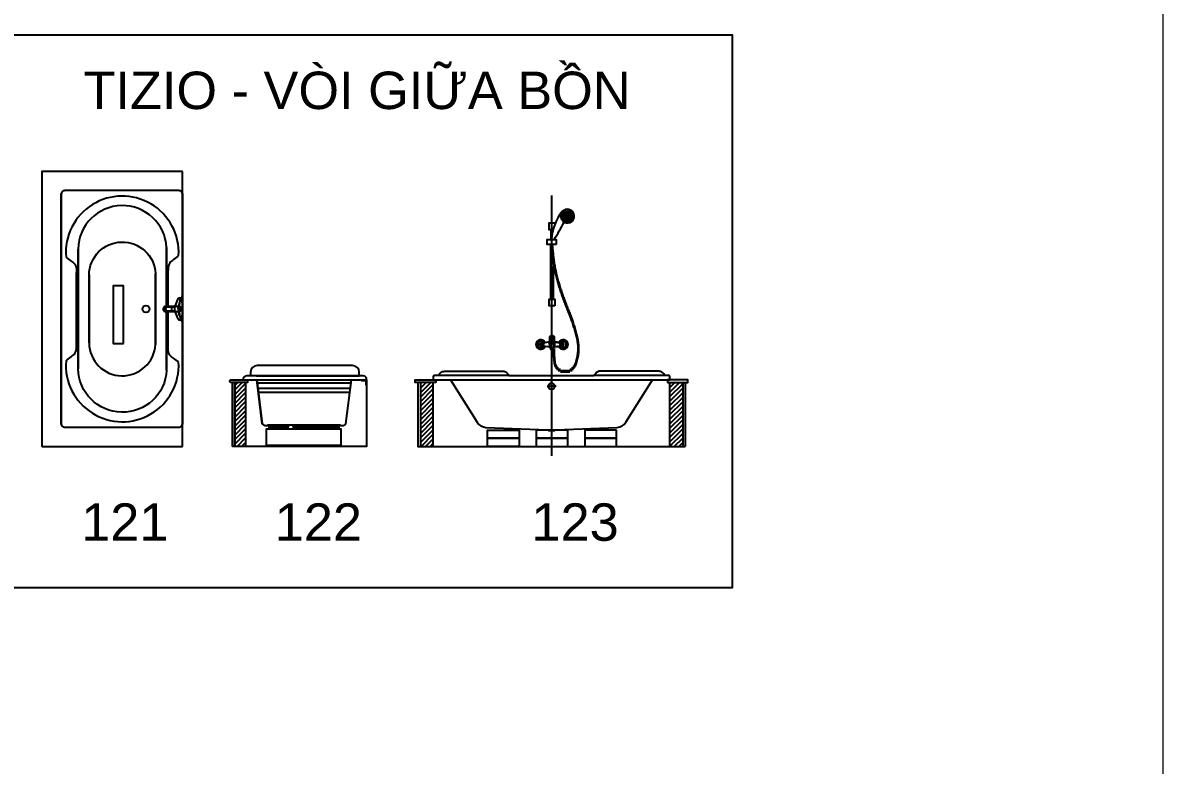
# Model space of a CAD drawing. Header units: inches. Extents: x 242965 to 445791, y 236206 to 423703.
# Drawn here: x 400780 to 409694, y 261299 to 267102 of the extents above; entities that cross this region are included whole.
import ezdxf

# ---------------------------------------------------------------- set-up
doc = ezdxf.new("R2010")
doc.units = ezdxf.units.IN
doc.header["$MEASUREMENT"] = 0
doc.layers.add('2', color=181, linetype='Continuous', lineweight=20)
doc.layers.add('e', color=96, linetype='Continuous', lineweight=5)
doc.layers.add('HATCH', color=8, linetype='Continuous')
doc.layers.add('wc', color=144, linetype='Continuous')
doc.styles.add('Vni-Helve', font='')
doc.styles.get('Vni-Helve').set_extended_font_data('VNI-Helve')

# ---------------------------------------------------------------- blocks, each defined once
blk = doc.blocks.new('121')
at = {"layer": 'HATCH', "linetype": 'Continuous'}
blk.add_lwpolyline([(-471.6, 23.4, 0.2585), (-448.2, 0), (448.2, 0, 0.414214), (478.2, 30), (478.2, 1819.7, 0.414214), (448.2, 1849.7), (-441.6, 1849.7, 0.414214), (-471.6, 1819.7), (-471.6, 23.4), (-471.6, 1826.3)], format="xyb", dxfattribs=at)
at = {"layer": 'wc', "color": 7, "ltscale": 3}
blk.add_lwpolyline([(-471.6, 23.4, 0.2585), (-448.2, 0), (448.2, 0, 0.414214), (478.2, 30), (478.2, 1819.7, 0.414214), (448.2, 1849.7), (-441.6, 1849.7, 0.414214), (-471.6, 1819.7), (-471.6, 23.4), (-471.6, 1826.3)], format="xyb", dxfattribs=at)
at = {"layer": 'wc', "ltscale": 3}
for points in [[(447, 1342.4, 1.06994), (-432.6, 1330.7)], [(353.2, 1404.9), (353.2, 1404.9), (353.2, 1404.9, 0.964076), (-338.9, 1393.2), (-338.9, 1393.2), (-338.9, 1393.2)], [(353.2, 444.9), (353.2, 904.9), (353.2, 444.9), (353.2, 444.9), (353.2, 444.9, -0.964076), (-338.9, 456.6), (-338.9, 456.6), (-338.9, 456.6)], [(-432.6, 519, 1.06994), (447, 507.3)]]:
    blk.add_lwpolyline(points, format="xyb", dxfattribs=at)
for points in [[(478.2, 23.4), (478.2, 1826.3)], [(-338.9, 1393.2), (-338.9, 1393.2), (-338.9, 456.6), (-338.9, 456.6)], [(353.2, 1404.9), (353.2, 1404.9), (353.2, 944.9)]]:
    blk.add_lwpolyline(points, close=True, dxfattribs=at)
at = {"layer": 'wc', "color": 8, "ltscale": 3}
for points in [[(-252.9, 1190.2), (-252.9, 1190.2), (-252.9, 1190.2, -0.967657), (267.3, 1201.9), (267.3, 1201.9), (267.3, 1201.9), (267.3, 647.8), (267.3, 1201.9)], [(-252.9, 659.5, 0.967657), (267.3, 647.8)]]:
    blk.add_lwpolyline(points, format="xyb", dxfattribs=at)
at = {"layer": 'wc', "ltscale": 3}
for points in [[(-349.7, 646.7), (-349.7, 1208.7)], [(-349.7, 1203), (-349.7, 641)], [(364, 1214.7), (364, 944.9), (364, 1220.4)], [(364, 635), (364, 904.9), (364, 629.3)]]:
    blk.add_lwpolyline(points, dxfattribs=at)
at = {"layer": 'wc', "color": 8, "ltscale": 3}
blk.add_lwpolyline([(-252.9, 659.5), (-252.9, 1190.2)], close=True, dxfattribs=at)
at = {"layer": 'wc'}
for points in [[(16.2, 654.6), (16.2, 1104.8), (-63.2, 1104.8), (-63.2, 654.6)], [(468.2, 1009.9), (468.2, 1009.9)], [(468.2, 989.9), (468.2, 989.9)], [(415.5, 932.9), (415.5, 932.9)], [(415.5, 916.8), (415.5, 916.8)], [(444, 929), (444, 932.3), (446.9, 932.3), (446.9, 929)], [(444, 919.8), (444, 923), (446.9, 923), (446.9, 919.8)], [(468.2, 859.9), (468.2, 859.9)]]:
    blk.add_lwpolyline(points, close=True, dxfattribs=at)
for points in [[(478.2, 1034.9, 0.118449), (468.2, 1009.9), (468.2, 1009.9), (458.2, 1009.9), (458.2, 1009.9, 0.325264), (438.9, 997.6), (438.9, 997.6), (418.2, 944.9), (344.8, 944.9), (344.8, 944.9), (344.8, 944.9, 0.848431), (341.6, 904.9), (341.6, 904.9), (341.6, 904.9), (418.2, 904.9), (438.9, 852.2), (438.9, 852.2, 0.325264), (458.2, 839.9), (458.2, 839.9), (468.2, 839.9)], [(458.2, 905.2, 0.421135), (453, 949.6), (453, 949.6), (453, 949.6), (458.2, 989.9), (458.2, 1009.9)], [(468.2, 989.9, 0.118449), (478.2, 964.9)], [(444.2, 902.5, 0.631706), (444.2, 947.3)], [(458.2, 859.9), (453, 900.1), (453, 900.1), (453, 900.1, 0.421135), (458.2, 944.5)], [(478.2, 884.9, 0.118449), (468.2, 859.9), (468.2, 859.9), (458.2, 859.9), (458.2, 839.9)], [(468.2, 859.9), (468.2, 839.9), (468.2, 839.9, 0.118449), (478.2, 814.9)]]:
    blk.add_lwpolyline(points, format="xyb", dxfattribs=at)
blk.add_lwpolyline([(458.2, 989.9), (468.2, 989.9), (468.2, 1009.9)], dxfattribs=at)
at = {"layer": 'wc', "color": 8}
for points in [[(468.2, 1004.9), (458.2, 1004.9)], [(468.2, 994.9), (458.2, 994.9)], [(354, 909.9), (420.7, 909.9)], [(420.7, 939.9), (355.7, 939.9), (355.7, 939.9)], [(392.2, 939.8), (392.2, 909.7)], [(468.2, 854.9), (458.2, 854.9)], [(468.2, 844.9), (458.2, 844.9)]]:
    blk.add_lwpolyline(points, dxfattribs=at)
blk.add_lwpolyline([(354, 909.9), (354, 909.9), (354, 909.9, -0.608946), (355.7, 939.9, 0.874264), (354, 909.9)], format="xyb", close=True, dxfattribs=at)
at = {"layer": 'wc'}
blk.add_lwpolyline([(415.5, 932.9), (415.5, 932.9), (415.5, 916.8), (415.5, 916.8, 4.698007)], format="xyb", close=True, dxfattribs=at)
at = {"layer": 'wc', "color": 8}
for points in [[(453, 978.3), (450.1, 958), (450.1, 958, -0.200633), (443.3, 946.5), (443.3, 946.5), (435.1, 944.8)], [(453, 871.4), (450.1, 891.8), (450.1, 891.8, 0.200633), (443.3, 903.2), (443.3, 903.2), (435.1, 905)]]:
    blk.add_lwpolyline(points, format="xyb", dxfattribs=at)
at = {"layer": 'wc', "color": 8, "ltscale": 3}
blk.add_circle((192.1, 924), 27.7, dxfattribs=at)
at = {"layer": 'wc', "ltscale": 3}
for points in [[(447, 1342.4), (407.2, 1310.2), (377.9, 1285.5), (364, 1214.7)], [(-432.6, 1330.7), (-392.8, 1298.5), (-363.5, 1273.8), (-349.7, 1203)], [(-432.6, 519), (-392.8, 551.2), (-363.5, 575.9), (-349.7, 646.7)], [(447, 507.3), (407.2, 539.5), (377.9, 564.2), (364, 635)]]:
    blk.add_spline(points, degree=3, dxfattribs=at)

msp = doc.modelspace()

# ---------------------------------------------------------------- linework, layer by layer
at = {"layer": 'e'}
msp.add_lwpolyline([(294651.656, 253841.58), (409694.156, 253841.58), (409694.156, 331887.901), (294651.656, 331887.901)], close=True, dxfattribs=at)
at = {"layer": 'wc'}
for p, q in [((400929.458, 265937.429), (400929.458, 264865.563)), ((400929.458, 264865.563), (400929.458, 263793.698)), ((402029.306, 263790.698), (402029.306, 263964.143)), ((400932.458, 263790.698), (402029.306, 263790.698))]:
    msp.add_line(p, q, dxfattribs=at)
at = {"layer": 'wc', "color": 3}
msp.add_lwpolyline([(400477.129, 262686.877), (406327.392, 262686.877), (406327.392, 267006.228), (400477.129, 267006.228)], close=True, dxfattribs=at)
at = {"layer": 'wc'}
for points in [[(402029.306, 265940.429), (400932.458, 265940.429), (400932.458, 265940.429, 0.41421356), (400929.458, 265937.429)], [(405076.679, 265554.683, 1.01589869), (404997.335, 265626.567), (404997.335, 265626.567, 0.16577104), (404914.188, 265408.544)], [(404934.257, 265409.138, 0.01501345), (405011.156, 265543.09)], [(404906.62, 264650.525, 0.46969221), (404897.514, 264642.969), (404897.514, 264631.217)], [(404932.022, 264641.669), (404925.292, 264651.781), (404925.292, 264651.781, 0.25097307), (404920.497, 264654.349), (404920.497, 264654.349), (404913.343, 264654.349), (404913.343, 264654.349, 0.25792035), (404908.467, 264651.654), (404908.467, 264651.654), (404902.847, 264642.713)], [(404905.009, 264646.158), (404908.346, 264655.203), (404908.346, 264655.203, -0.31408775), (404913.75, 264658.969), (404913.75, 264658.969), (404917.063, 264658.969), (404920.376, 264658.969), (404920.376, 264658.969, -0.31408775), (404925.78, 264655.203), (404925.78, 264655.203), (404929.117, 264646.158)], [(404936.613, 264631.217), (404936.613, 264642.969, 0.46969221), (404927.506, 264650.525)], [(404850.036, 264603.147, 2.94555568), (404850.146, 264573.344)], [(404900.191, 264568.022), (404833.069, 264575.161), (404833.069, 264575.161, -0.6991853), (404834.375, 264601.533), (404834.375, 264601.533), (404897.514, 264608.04), (404836.082, 264596.032), (404836.082, 264596.032, 0.6991853), (404835.312, 264580.466), (404835.312, 264580.466), (404897.514, 264568.307)], [(404852.623, 264599.005, 0.00270832), (404852.505, 264599.242)], [(404852.505, 264577.105, 0.00351177), (404852.658, 264577.413)], [(404900.191, 264583.633, 0.46579331), (404893.498, 264592.1), (404893.498, 264592.1, -0.51653558), (404940.225, 264592.1), (404940.225, 264592.1, 0.46579331), (404933.532, 264583.633)], [(404924.437, 264620.872, 0.37443323), (404916.645, 264625.752), (404916.645, 264625.752, 0.37443323), (404908.854, 264620.872)], [(404935.777, 264568.307), (405000.222, 264575.161), (405000.222, 264575.161, 0.6991853), (404998.916, 264601.533), (404998.916, 264601.533), (404935.777, 264608.04), (404997.209, 264596.032), (404997.209, 264596.032, -0.6991853), (404997.979, 264580.466), (404997.979, 264580.466), (404933.532, 264567.868)], [(404981.062, 264577.413, 0.00263836), (404981.177, 264577.182)], [(404981.177, 264599.165, 0.00183491), (404981.097, 264599.005)], [(404983.541, 264573.387, 2.9559423), (404983.653, 264603.106)], [(402605.247, 264342.303), (403409.928, 264342.303), (403409.928, 264371.771), (403409.928, 264371.771, 0.41421356), (403358.675, 264423.023), (403358.675, 264423.023), (402611.963, 264423.023), (402611.963, 264423.023, 0.41421356), (402560.711, 264371.771), (402560.711, 264342.303)], [(403467.653, 264310.698), (403467.653, 264312.362), (403467.653, 264312.362, 0.46813817), (403442.683, 264342.303), (403442.683, 264342.303), (403067.803, 264342.303), (402527.956, 264342.303), (402527.956, 264342.303, 0.46813817), (402502.985, 264312.362), (402502.985, 264312.362), (402637.416, 264310.698)], [(402652.421, 263967.71, 0.41307502), (402699.033, 263958.461), (402699.033, 263958.461), (403251.843, 263958.461), (403259.588, 263958.461), (403259.588, 263958.461, 0.41307502), (403306.2, 263967.71), (403306.2, 263967.71), (403349.482, 264310.698)], [(403426.313, 264309.548), (403426.313, 264308.548, 0.41421356), (403429.313, 264305.548), (403457.313, 264305.548, -0.41421356), (403462.313, 264300.548), (403462.313, 264272.548, 0.41421356), (403465.313, 264269.548), (403466.313, 264269.548), (403466.313, 264309.548)], [(404023.999, 264345.864), (403998.488, 264345.864), (403998.488, 264345.864, 0.41421356), (403988.488, 264335.864), (403988.488, 264310.864), (405838.488, 264310.864)], [(404582.924, 264345.864), (404023.999, 264345.864), (404023.999, 264345.864, 0.25473358), (404030.721, 264349.526), (404030.721, 264349.526, -0.15375844), (404062.187, 264375.638), (404062.187, 264375.638, -0.09721086), (404073.525, 264377.864), (404073.525, 264377.864), (404542.341, 264377.864), (404542.341, 264377.864, -0.25224868), (404573.667, 264352.081), (404573.667, 264352.081, 0.30463168), (404582.923, 264345.864), (405244.052, 264345.864)], [(405838.488, 264310.864), (405838.488, 264335.864, 0.41421356), (405828.488, 264345.864), (405802.976, 264345.864), (405802.976, 264345.864, -0.25473358), (405796.254, 264349.526), (405796.254, 264349.526, 0.15375844), (405764.789, 264375.638), (405764.789, 264375.638, 0.09721086), (405753.451, 264377.864), (405753.451, 264377.864), (405284.635, 264377.864), (405284.635, 264377.864, 0.25224868), (405253.309, 264352.081), (405253.309, 264352.081, -0.30463168), (405244.052, 264345.864)]]:
    msp.add_lwpolyline(points, format="xyb", dxfattribs=at)
for points in [[(402029.306, 265766.984), (402029.306, 265940.429)], [(404916.64, 263718.373), (404916.64, 265753.196)], [(405021.125, 265628.27), (405022.336, 265630.369)], [(405026.496, 265631.518), (405026.75, 265631.518)], [(405026.75, 265631.518), (405026.788, 265631.584)], [(405028.625, 265628.27), (405026.75, 265631.518)], [(405032.375, 265628.27), (405034.25, 265631.518)], [(405034.25, 265631.518), (405033.624, 265632.603)], [(405034.25, 265631.518), (405038, 265631.518)], [(405038, 265631.518), (405038.699, 265632.728)], [(405039.875, 265628.27), (405038, 265631.518)], [(405043.625, 265628.27), (405045.5, 265631.518)], [(405045.5, 265631.518), (405045.153, 265632.118)], [(405045.5, 265631.518), (405048.226, 265631.518)], [(405051.125, 265628.27), (405049.416, 265631.229)], [(405054.875, 265628.27), (405055.447, 265629.26)], [(404988.714, 265585.123), (404989.25, 265586.051)], [(404989.25, 265586.052), (404988.782, 265586.862)], [(404989.25, 265579.556), (404988.855, 265580.24)], [(404988.963, 265579.06), (404989.25, 265579.556)], [(404989.25, 265586.051), (404993, 265586.051)], [(404989.25, 265579.556), (404993, 265579.556)], [(404989.444, 265592.547), (404993, 265592.547)], [(404989.969, 265573.061), (404993, 265573.061)], [(404991.058, 265599.042), (404993, 265599.042)], [(404991.967, 265566.566), (404993, 265566.566)], [(404993, 265599.042), (404994.875, 265602.289)], [(404994.875, 265595.794), (404993, 265599.042)], [(404993, 265592.547), (404994.875, 265595.794)], [(404994.875, 265589.299), (404993, 265592.547)], [(404993, 265586.051), (404994.875, 265589.299)], [(404994.875, 265582.804), (404993, 265586.052)], [(404993, 265579.556), (404994.875, 265582.804)], [(404994.875, 265576.309), (404993, 265579.556)], [(404993, 265573.061), (404994.875, 265576.309)], [(404994.875, 265569.814), (404993, 265573.061)], [(404993, 265566.566), (404994.875, 265569.813)], [(404994.875, 265563.319), (404993, 265566.566)], [(404994.875, 265602.29), (404993.373, 265604.89)], [(404994.056, 265561.9), (404994.875, 265563.318)], [(404994.875, 265602.289), (404998.625, 265602.289)], [(404994.875, 265595.794), (404998.625, 265595.794)], [(404994.875, 265589.299), (404998.625, 265589.299)], [(404994.875, 265582.804), (404998.625, 265582.804)], [(404994.875, 265576.309), (404998.625, 265576.309)], [(404994.875, 265569.813), (404998.625, 265569.813)], [(404994.875, 265563.318), (404998.625, 265563.318)], [(404995.436, 265608.785), (404998.625, 265608.785)], [(404997.059, 265556.823), (404998.625, 265556.823)], [(404998.625, 265608.785), (405000.5, 265612.032)], [(405000.5, 265605.537), (404998.625, 265608.785)], [(404998.625, 265602.289), (405000.5, 265605.537)], [(405000.5, 265599.042), (404998.625, 265602.29)], [(404998.625, 265595.794), (405000.5, 265599.042)], [(405000.5, 265592.547), (404998.625, 265595.794)], [(404998.625, 265589.299), (405000.5, 265592.547)], [(405000.5, 265586.052), (404998.625, 265589.299)], [(404998.625, 265582.804), (405000.5, 265586.051)], [(405000.5, 265579.556), (404998.625, 265582.804)], [(404998.625, 265576.309), (405000.5, 265579.556)], [(405000.5, 265573.061), (404998.625, 265576.309)], [(404998.625, 265569.813), (405000.5, 265573.061)], [(405000.5, 265566.566), (404998.625, 265569.814)], [(404998.625, 265563.318), (405000.5, 265566.566)], [(405000.5, 265560.071), (404998.625, 265563.319)], [(404998.625, 265556.823), (405000.5, 265560.071)], [(405000.5, 265553.576), (404998.625, 265556.823)], [(405000.5, 265612.032), (404999.202, 265614.28)], [(405000.07, 265552.831), (405000.5, 265553.575)], [(405000.5, 265612.032), (405004.25, 265612.032)], [(405000.5, 265605.537), (405004.25, 265605.537)], [(405000.5, 265599.042), (405004.25, 265599.042)], [(405000.5, 265592.547), (405003.448, 265592.547), (405004.25, 265592.547)], [(405000.5, 265586.051), (405002.464, 265586.051), (405004.25, 265586.051)], [(405000.5, 265579.556), (405002.704, 265579.556), (405004.25, 265579.556)], [(405000.5, 265573.061), (405004.194, 265573.061), (405004.25, 265573.061)], [(405000.5, 265566.566), (405004.25, 265566.566)], [(405000.5, 265560.071), (405004.25, 265560.071)], [(405000.5, 265553.575), (405004.25, 265553.575)], [(405002.987, 265618.527), (405004.25, 265618.527)], [(405004.25, 265618.527), (405005.697, 265621.035)], [(405006.125, 265615.28), (405004.25, 265618.528)], [(405004.25, 265612.032), (405006.125, 265615.28)], [(405006.125, 265608.785), (405004.25, 265612.032)], [(405004.25, 265605.537), (405006.125, 265608.785)], [(405006.125, 265602.29), (405004.25, 265605.537)], [(405004.25, 265599.042), (405006.125, 265602.289)], [(405006.125, 265595.794), (405005.108, 265597.556), (405004.25, 265599.042)], [(405004.25, 265592.547), (405006.125, 265595.794)], [(405006.125, 265589.299), (405004.25, 265592.547)], [(405004.25, 265586.051), (405006.125, 265589.299)], [(405006.125, 265582.804), (405004.25, 265586.052)], [(405004.25, 265579.556), (405006.125, 265582.804)], [(405006.125, 265576.309), (405004.25, 265579.556)], [(405004.25, 265573.061), (405006.125, 265576.309)], [(405006.125, 265569.814), (405004.25, 265573.061)], [(405004.25, 265566.566), (405005.753, 265569.169), (405005.753, 265569.169), (405006.125, 265569.813)], [(405006.125, 265563.319), (405004.25, 265566.566)], [(405004.25, 265560.071), (405006.125, 265563.318)], [(405006.125, 265556.823), (405004.25, 265560.071)], [(405004.25, 265553.575), (405006.125, 265556.823)], [(405006.125, 265550.328), (405004.25, 265553.576)], [(405004.761, 265547.966), (405006.125, 265550.328)], [(405006.125, 265615.28), (405009.875, 265615.28)], [(405006.125, 265608.785), (405009.875, 265608.785)], [(405006.125, 265602.289), (405007.522, 265602.289), (405009.875, 265602.289)], [(405006.125, 265595.794), (405009.875, 265595.794)], [(405006.125, 265589.299), (405009.875, 265589.299)], [(405006.125, 265582.804), (405009.875, 265582.804)], [(405006.125, 265576.309), (405009.875, 265576.309)], [(405006.125, 265569.813), (405009.875, 265569.813)], [(405006.125, 265563.318), (405009.249, 265563.318), (405009.875, 265563.318)], [(405006.125, 265556.823), (405009.875, 265556.823)], [(405006.125, 265550.328), (405009.875, 265550.328)], [(405006.582, 265621.775), (405009.875, 265621.775)], [(405009.875, 265621.775), (405011.75, 265625.022)], [(405011.75, 265618.528), (405009.875, 265621.775)], [(405009.875, 265615.28), (405011.75, 265618.527)], [(405011.75, 265612.032), (405009.875, 265615.28)], [(405009.875, 265608.785), (405011.75, 265612.032)], [(405011.75, 265605.537), (405010.929, 265606.958), (405009.875, 265608.785)], [(405009.875, 265602.289), (405011.75, 265605.537)], [(405011.75, 265599.042), (405009.875, 265602.29)], [(405009.875, 265595.794), (405011.75, 265599.042)], [(405011.75, 265592.547), (405009.875, 265595.794)], [(405009.875, 265589.299), (405011.75, 265592.547)], [(405011.75, 265586.052), (405009.875, 265589.299)], [(405009.875, 265582.804), (405011.75, 265586.051)], [(405011.75, 265579.556), (405009.875, 265582.804)], [(405009.875, 265576.309), (405011.75, 265579.556)], [(405011.75, 265573.061), (405009.875, 265576.309)], [(405009.875, 265569.813), (405011.75, 265573.061)], [(405011.75, 265566.566), (405009.875, 265569.814)], [(405009.875, 265563.318), (405011.75, 265566.566)], [(405011.75, 265560.071), (405011.385, 265560.702), (405009.875, 265563.319)], [(405009.875, 265556.823), (405011.75, 265560.071)], [(405011.75, 265553.576), (405009.875, 265556.823)], [(405009.875, 265550.328), (405011.75, 265553.575)], [(405011.75, 265547.081), (405009.875, 265550.328)], [(405009.918, 265543.908), (405011.75, 265547.08)], [(405011.75, 265625.023), (405011.564, 265625.345)], [(405011.75, 265625.023), (405015.5, 265625.023)], [(405011.75, 265618.527), (405015.5, 265618.527)], [(405011.75, 265612.032), (405015.5, 265612.032)], [(405011.75, 265605.537), (405015.5, 265605.537)], [(405011.75, 265599.042), (405015.5, 265599.042)], [(405011.75, 265592.547), (405015.5, 265592.547)], [(405011.75, 265586.051), (405015.5, 265586.051)], [(405011.75, 265579.556), (405015.5, 265579.556)], [(405011.75, 265573.061), (405015.5, 265573.061)], [(405011.75, 265566.566), (405015.5, 265566.566)], [(405011.75, 265560.071), (405011.968, 265560.071), (405015.5, 265560.071)], [(405011.75, 265553.575), (405015.5, 265553.575)], [(405011.75, 265547.08), (405015.5, 265547.08)], [(405015.5, 265625.022), (405017.375, 265628.27)], [(405017.375, 265621.775), (405015.5, 265625.023)], [(405015.5, 265618.527), (405017.375, 265621.775)], [(405017.375, 265615.28), (405015.5, 265618.528)], [(405015.5, 265612.032), (405017.375, 265615.28)], [(405017.375, 265608.785), (405015.766, 265611.571), (405015.766, 265611.571), (405015.5, 265612.032)], [(405015.5, 265605.537), (405017.375, 265608.785)], [(405017.375, 265602.29), (405015.5, 265605.537)], [(405015.5, 265599.042), (405017.375, 265602.289)], [(405017.375, 265595.794), (405015.5, 265599.042)], [(405015.5, 265592.547), (405017.375, 265595.794)], [(405017.375, 265589.299), (405015.5, 265592.547)], [(405015.5, 265586.051), (405017.375, 265589.299)], [(405017.375, 265582.804), (405015.5, 265586.052)], [(405015.5, 265579.556), (405017.375, 265582.804)], [(405017.375, 265576.309), (405015.5, 265579.556)], [(405015.5, 265573.061), (405017.375, 265576.309)], [(405017.375, 265569.814), (405015.5, 265573.061)], [(405015.5, 265566.566), (405017.375, 265569.813)], [(405017.375, 265563.319), (405015.5, 265566.566)], [(405015.5, 265560.071), (405017.375, 265563.318)], [(405017.375, 265556.823), (405015.5, 265560.071)], [(405015.5, 265553.575), (405016.798, 265555.825), (405017.375, 265556.823)], [(405017.375, 265550.328), (405015.5, 265553.576)], [(405015.5, 265547.08), (405017.375, 265550.328)], [(405017.375, 265543.833), (405015.5, 265547.081)], [(405015.514, 265540.61), (405017.375, 265543.833)], [(405017.375, 265628.27), (405017.291, 265628.415)], [(405017.375, 265628.27), (405021.125, 265628.27)], [(405017.375, 265621.775), (405021.125, 265621.775)], [(405017.375, 265615.28), (405021.125, 265615.28)], [(405017.375, 265608.785), (405021.125, 265608.785)], [(405017.375, 265602.289), (405021.125, 265602.289)], [(405017.375, 265595.794), (405021.125, 265595.794)], [(405017.375, 265589.299), (405021.125, 265589.299)], [(405017.375, 265582.804), (405021.125, 265582.804)], [(405017.375, 265576.309), (405021.125, 265576.309)], [(405017.375, 265569.813), (405021.125, 265569.813)], [(405017.375, 265563.318), (405021.125, 265563.318)], [(405017.375, 265556.823), (405021.125, 265556.823)], [(405017.375, 265550.328), (405021.125, 265550.328)], [(405017.375, 265543.833), (405021.125, 265543.833)], [(405023, 265625.023), (405021.125, 265628.27)], [(405021.125, 265621.775), (405023, 265625.022)], [(405023, 265618.528), (405021.125, 265621.775)], [(405021.125, 265615.28), (405023, 265618.527)], [(405023, 265612.032), (405021.231, 265615.096), (405021.231, 265615.096), (405021.125, 265615.28)], [(405021.125, 265608.785), (405023, 265612.032)], [(405023, 265605.537), (405021.125, 265608.785)], [(405021.125, 265602.289), (405023, 265605.537)], [(405023, 265599.042), (405021.125, 265602.29)], [(405021.125, 265595.794), (405023, 265599.042)], [(405023, 265592.547), (405021.125, 265595.794)], [(405021.125, 265589.299), (405023, 265592.547)], [(405023, 265586.052), (405021.125, 265589.299)], [(405021.125, 265582.804), (405023, 265586.051)], [(405023, 265579.556), (405021.125, 265582.804)], [(405021.125, 265576.309), (405023, 265579.556)], [(405023, 265573.061), (405021.125, 265576.309)], [(405021.125, 265569.813), (405023, 265573.061)], [(405023, 265566.566), (405021.125, 265569.814)], [(405021.125, 265563.318), (405023, 265566.566)], [(405023, 265560.071), (405021.125, 265563.319)], [(405021.125, 265556.823), (405023, 265560.071)], [(405023, 265553.576), (405021.125, 265556.823)], [(405021.125, 265550.328), (405022.383, 265552.508), (405023, 265553.575)], [(405023, 265547.081), (405021.125, 265550.328)], [(405021.125, 265543.833), (405023, 265547.08)], [(405023, 265540.585), (405021.125, 265543.833)], [(405021.548, 265538.071), (405023, 265540.585)], [(405023, 265625.023), (405026.75, 265625.023)], [(405023, 265618.527), (405026.75, 265618.527)], [(405023, 265612.032), (405026.75, 265612.032)], [(405023, 265605.537), (405026.75, 265605.537)], [(405023, 265599.042), (405026.75, 265599.042)], [(405023, 265592.547), (405026.75, 265592.547)], [(405023, 265586.051), (405026.75, 265586.051)], [(405023, 265579.556), (405026.75, 265579.556)], [(405023, 265573.061), (405026.75, 265573.061)], [(405023, 265566.566), (405026.75, 265566.566)], [(405023, 265560.071), (405026.75, 265560.071)], [(405023, 265553.575), (405026.75, 265553.575)], [(405023, 265547.08), (405026.75, 265547.08)], [(405023, 265540.585), (405026.75, 265540.585)], [(405026.75, 265625.022), (405028.625, 265628.27)], [(405028.625, 265621.775), (405026.75, 265625.023)], [(405026.75, 265618.527), (405028.625, 265621.775)], [(405028.625, 265615.28), (405027.307, 265617.563), (405027.307, 265617.563), (405026.75, 265618.528)], [(405026.75, 265612.032), (405028.625, 265615.28)], [(405028.625, 265608.785), (405026.75, 265612.032)], [(405026.75, 265605.537), (405028.625, 265608.785)], [(405028.625, 265602.29), (405026.75, 265605.537)], [(405026.75, 265599.042), (405028.625, 265602.289)], [(405028.625, 265595.794), (405026.75, 265599.042)], [(405026.75, 265592.547), (405028.625, 265595.794)], [(405028.625, 265589.299), (405026.75, 265592.547)], [(405026.75, 265586.051), (405028.625, 265589.299)], [(405028.625, 265582.804), (405026.75, 265586.052)], [(405026.75, 265579.556), (405028.625, 265582.804)], [(405028.625, 265576.309), (405026.75, 265579.556)], [(405026.75, 265573.061), (405028.625, 265576.309)], [(405028.625, 265569.814), (405026.75, 265573.061)], [(405026.75, 265566.566), (405028.625, 265569.813)], [(405028.625, 265563.319), (405026.75, 265566.566)], [(405026.75, 265560.071), (405028.625, 265563.318)], [(405028.625, 265556.823), (405026.75, 265560.071)], [(405026.75, 265553.575), (405028.625, 265556.823)], [(405028.625, 265550.328), (405026.75, 265553.576)], [(405026.75, 265547.08), (405028.584, 265550.256), (405028.584, 265550.256), (405028.625, 265550.328)], [(405028.625, 265543.833), (405026.75, 265547.081)], [(405026.75, 265540.585), (405028.625, 265543.833)], [(405028.625, 265537.338), (405026.75, 265540.585)], [(405028.625, 265628.27), (405032.375, 265628.27)], [(405028.625, 265621.775), (405032.375, 265621.775)], [(405028.625, 265615.28), (405032.375, 265615.28)], [(405028.625, 265608.785), (405032.375, 265608.785)], [(405028.625, 265602.289), (405032.375, 265602.289)], [(405028.625, 265595.794), (405032.375, 265595.794)], [(405028.625, 265589.299), (405032.375, 265589.299)], [(405028.625, 265582.804), (405032.375, 265582.804)], [(405028.625, 265576.309), (405032.375, 265576.309)], [(405028.625, 265569.813), (405032.375, 265569.813)], [(405028.625, 265563.318), (405032.375, 265563.318)], [(405028.625, 265556.823), (405032.375, 265556.823)], [(405028.625, 265550.328), (405032.375, 265550.328)], [(405028.625, 265543.833), (405032.375, 265543.833)], [(405034.25, 265625.023), (405032.375, 265628.27)], [(405032.375, 265621.775), (405034.25, 265625.022)], [(405034.25, 265618.528), (405034.045, 265618.883), (405032.375, 265621.775)], [(405032.375, 265615.28), (405034.25, 265618.527)], [(405034.25, 265612.032), (405032.375, 265615.28)], [(405032.375, 265608.785), (405034.25, 265612.032)], [(405034.25, 265605.537), (405032.375, 265608.785)], [(405032.375, 265602.289), (405034.25, 265605.537)], [(405034.25, 265599.042), (405032.375, 265602.29)], [(405032.375, 265595.794), (405034.25, 265599.042)], [(405034.25, 265592.547), (405032.375, 265595.794)], [(405032.375, 265589.299), (405034.25, 265592.547)], [(405034.25, 265586.052), (405032.375, 265589.299)], [(405032.375, 265582.804), (405034.25, 265586.051)], [(405034.25, 265579.556), (405032.375, 265582.804)], [(405032.375, 265576.309), (405034.25, 265579.556)], [(405034.25, 265573.061), (405032.375, 265576.309)], [(405032.375, 265569.813), (405034.25, 265573.061)], [(405034.25, 265566.566), (405032.375, 265569.814)], [(405032.375, 265563.318), (405034.25, 265566.566)], [(405034.25, 265560.071), (405032.375, 265563.319)], [(405032.375, 265556.823), (405034.25, 265560.071)], [(405034.25, 265553.576), (405032.375, 265556.823)], [(405032.375, 265550.328), (405034.25, 265553.575)], [(405034.25, 265547.081), (405032.898, 265549.422), (405032.898, 265549.422), (405032.375, 265550.328)], [(405032.375, 265543.833), (405034.25, 265547.08)], [(405034.25, 265540.585), (405032.375, 265543.833)], [(405032.375, 265537.337), (405034.25, 265540.585)], [(405034.25, 265625.023), (405038, 265625.023)], [(405034.25, 265618.527), (405038, 265618.527)], [(405034.25, 265612.032), (405038, 265612.032)], [(405034.25, 265605.537), (405038, 265605.537)], [(405034.25, 265599.042), (405038, 265599.042)], [(405034.25, 265592.547), (405038, 265592.547)], [(405034.25, 265586.051), (405038, 265586.051)], [(405034.25, 265579.556), (405038, 265579.556)], [(405034.25, 265573.061), (405038, 265573.061)], [(405034.25, 265566.566), (405038, 265566.566)], [(405034.25, 265560.071), (405038, 265560.071)], [(405034.25, 265553.575), (405038, 265553.575)], [(405034.25, 265547.08), (405038, 265547.08)], [(405034.25, 265540.585), (405038, 265540.585)], [(405038, 265625.022), (405039.875, 265628.27)], [(405039.875, 265621.775), (405038, 265625.023)], [(405038, 265618.527), (405038.289, 265619.028), (405038.289, 265619.028), (405039.875, 265621.775)], [(405039.875, 265615.28), (405038, 265618.528)], [(405038, 265612.032), (405039.875, 265615.28)], [(405039.875, 265608.785), (405038, 265612.032)], [(405038, 265605.537), (405039.875, 265608.785)], [(405039.875, 265602.29), (405038, 265605.537)], [(405038, 265599.042), (405039.875, 265602.289)], [(405039.875, 265595.794), (405038, 265599.042)], [(405038, 265592.547), (405039.875, 265595.794)], [(405039.875, 265589.299), (405038, 265592.547)], [(405038, 265586.051), (405039.875, 265589.299)], [(405039.875, 265582.804), (405038, 265586.052)], [(405038, 265579.556), (405039.875, 265582.804)], [(405039.875, 265576.309), (405038, 265579.556)], [(405038, 265573.061), (405039.875, 265576.309)], [(405039.875, 265569.814), (405038, 265573.061)], [(405038, 265566.566), (405039.875, 265569.813)], [(405039.875, 265563.319), (405038, 265566.566)], [(405038, 265560.071), (405039.875, 265563.318)], [(405039.875, 265556.823), (405038, 265560.071)], [(405038, 265553.575), (405039.875, 265556.823)], [(405039.875, 265550.328), (405038, 265553.576)], [(405038, 265547.08), (405039.215, 265549.185), (405039.875, 265550.328)], [(405039.875, 265543.833), (405038, 265547.081)], [(405038, 265540.585), (405039.875, 265543.833)], [(405039.875, 265537.338), (405038, 265540.585)], [(405039.875, 265628.27), (405043.625, 265628.27)], [(405039.875, 265621.775), (405043.625, 265621.775)], [(405039.875, 265615.28), (405043.625, 265615.28)], [(405039.875, 265608.785), (405043.625, 265608.785)], [(405039.875, 265602.289), (405043.625, 265602.289)], [(405039.875, 265595.794), (405043.625, 265595.794)], [(405039.875, 265589.299), (405043.625, 265589.299)], [(405039.875, 265582.804), (405043.625, 265582.804)], [(405039.875, 265576.309), (405043.625, 265576.309)], [(405039.875, 265569.813), (405043.625, 265569.813)], [(405039.875, 265563.318), (405043.625, 265563.318)], [(405039.875, 265556.823), (405043.625, 265556.823)], [(405039.875, 265550.328), (405043.625, 265550.328)], [(405039.875, 265543.833), (405043.625, 265543.833)], [(405045.5, 265625.023), (405043.625, 265628.27)], [(405043.625, 265621.775), (405045.5, 265625.022)], [(405045.5, 265618.528), (405043.625, 265621.775)], [(405043.625, 265615.28), (405045.272, 265618.133), (405045.272, 265618.133), (405045.5, 265618.527)], [(405045.5, 265612.032), (405043.625, 265615.28)], [(405043.625, 265608.785), (405045.5, 265612.032)], [(405045.5, 265605.537), (405043.625, 265608.785)], [(405043.625, 265602.289), (405045.5, 265605.537)], [(405045.5, 265599.042), (405043.625, 265602.29)], [(405043.625, 265595.794), (405045.5, 265599.042)], [(405045.5, 265592.547), (405043.625, 265595.794)], [(405043.625, 265589.299), (405045.5, 265592.547)], [(405045.5, 265586.052), (405043.625, 265589.299)], [(405043.625, 265582.804), (405045.5, 265586.051)], [(405045.5, 265579.556), (405043.625, 265582.804)], [(405043.625, 265576.309), (405045.5, 265579.556)], [(405045.5, 265573.061), (405043.625, 265576.309)], [(405043.625, 265569.813), (405045.5, 265573.061)], [(405045.5, 265566.566), (405043.625, 265569.814)], [(405043.625, 265563.318), (405045.5, 265566.566)], [(405045.5, 265560.071), (405043.625, 265563.319)], [(405043.625, 265556.823), (405045.5, 265560.071)], [(405045.5, 265553.576), (405043.625, 265556.823)], [(405043.625, 265550.328), (405045.5, 265553.575)], [(405045.5, 265547.081), (405043.951, 265549.763), (405043.625, 265550.328)], [(405043.625, 265543.833), (405045.5, 265547.08)], [(405045.5, 265540.585), (405043.625, 265543.833)], [(405043.625, 265537.337), (405045.5, 265540.585)], [(405045.5, 265625.023), (405049.25, 265625.023)], [(405045.5, 265618.527), (405049.25, 265618.527)], [(405045.5, 265612.032), (405049.25, 265612.032)], [(405045.5, 265605.537), (405049.25, 265605.537)], [(405045.5, 265599.042), (405049.25, 265599.042)], [(405045.5, 265592.547), (405049.25, 265592.547)], [(405045.5, 265586.051), (405049.25, 265586.051)], [(405045.5, 265579.556), (405049.25, 265579.556)], [(405045.5, 265573.061), (405049.25, 265573.061)], [(405045.5, 265566.566), (405049.25, 265566.566)], [(405045.5, 265560.071), (405049.25, 265560.071)], [(405045.5, 265553.575), (405049.25, 265553.575)], [(405045.5, 265547.08), (405049.25, 265547.08)], [(405045.5, 265540.585), (405049.25, 265540.585)], [(405049.25, 265625.022), (405051.125, 265628.27)], [(405051.125, 265621.775), (405049.25, 265625.023)], [(405049.25, 265618.527), (405051.125, 265621.775)], [(405051.125, 265615.28), (405050.414, 265616.512), (405049.25, 265618.528)], [(405049.25, 265612.032), (405051.125, 265615.28)], [(405051.125, 265608.785), (405049.25, 265612.032)], [(405049.25, 265605.537), (405051.125, 265608.785)], [(405051.125, 265602.29), (405049.25, 265605.537)], [(405049.25, 265599.042), (405051.125, 265602.289)], [(405051.125, 265595.794), (405049.25, 265599.042)], [(405049.25, 265592.547), (405051.125, 265595.794)], [(405051.125, 265589.299), (405049.25, 265592.547)], [(405049.25, 265586.051), (405051.125, 265589.299)], [(405051.125, 265582.804), (405049.25, 265586.052)], [(405049.25, 265579.556), (405051.125, 265582.804)], [(405051.125, 265576.309), (405049.25, 265579.556)], [(405049.25, 265573.061), (405051.125, 265576.309)], [(405051.125, 265569.814), (405049.25, 265573.061)], [(405049.25, 265566.566), (405051.125, 265569.813)], [(405051.125, 265563.319), (405049.25, 265566.566)], [(405049.25, 265560.071), (405051.125, 265563.318)], [(405051.125, 265556.823), (405049.25, 265560.071)], [(405049.25, 265553.575), (405051.125, 265556.823)], [(405051.125, 265550.328), (405050.364, 265551.645), (405049.25, 265553.576)], [(405049.25, 265547.08), (405051.125, 265550.328)], [(405051.125, 265543.833), (405049.25, 265547.081)], [(405049.25, 265540.585), (405051.125, 265543.833)], [(405051.085, 265537.406), (405049.25, 265540.585)], [(405051.125, 265628.27), (405054.875, 265628.27)], [(405051.125, 265621.775), (405054.875, 265621.775)], [(405051.125, 265615.28), (405053.133, 265615.28), (405054.875, 265615.28)], [(405051.125, 265608.785), (405054.875, 265608.785)], [(405051.125, 265602.289), (405054.875, 265602.289)], [(405051.125, 265595.794), (405054.875, 265595.794)], [(405051.125, 265589.299), (405054.875, 265589.299)], [(405051.125, 265582.804), (405054.875, 265582.804)], [(405051.125, 265576.309), (405054.875, 265576.309)], [(405051.125, 265569.813), (405054.875, 265569.813)], [(405051.125, 265563.318), (405054.875, 265563.318)], [(405051.125, 265556.823), (405054.875, 265556.823)], [(405051.125, 265550.328), (405054.875, 265550.328)], [(405051.125, 265543.833), (405054.875, 265543.833)], [(405056.75, 265625.023), (405054.875, 265628.27)], [(405054.875, 265621.775), (405056.75, 265625.022)], [(405056.75, 265618.528), (405054.875, 265621.775)], [(405054.875, 265615.28), (405056.75, 265618.527)], [(405056.75, 265612.032), (405055.707, 265613.839), (405054.875, 265615.28)], [(405054.875, 265608.785), (405056.75, 265612.032)], [(405056.75, 265605.537), (405054.875, 265608.785)], [(405054.875, 265602.289), (405056.75, 265605.537)], [(405056.75, 265599.042), (405054.875, 265602.29)], [(405054.875, 265595.794), (405056.75, 265599.042)], [(405056.75, 265592.547), (405054.875, 265595.794)], [(405054.875, 265589.299), (405056.75, 265592.547)], [(405056.75, 265586.052), (405054.875, 265589.299)], [(405054.875, 265582.804), (405056.75, 265586.051)], [(405056.75, 265579.556), (405054.875, 265582.804)], [(405054.875, 265576.309), (405056.75, 265579.556)], [(405056.75, 265573.061), (405054.875, 265576.309)], [(405054.875, 265569.813), (405056.75, 265573.061)], [(405056.75, 265566.566), (405054.875, 265569.814)], [(405054.875, 265563.318), (405056.75, 265566.566)], [(405056.75, 265560.071), (405054.875, 265563.319)], [(405054.875, 265556.823), (405056.75, 265560.071)], [(405056.75, 265553.576), (405056.149, 265554.615), (405054.875, 265556.823)], [(405054.875, 265550.328), (405056.75, 265553.575)], [(405056.75, 265547.081), (405054.875, 265550.328)], [(405054.875, 265543.833), (405056.75, 265547.08)], [(405056.75, 265540.585), (405054.875, 265543.833)], [(405055.89, 265539.096), (405056.75, 265540.585)], [(405056.75, 265625.023), (405060.5, 265625.023)], [(405056.75, 265618.527), (405060.5, 265618.527)], [(405056.75, 265612.032), (405058.356, 265612.032), (405060.5, 265612.032)], [(405056.75, 265605.537), (405060.5, 265605.537)], [(405056.75, 265599.042), (405060.5, 265599.042)], [(405056.75, 265592.547), (405060.5, 265592.547)], [(405056.75, 265586.051), (405060.5, 265586.051)], [(405056.75, 265579.556), (405060.5, 265579.556)], [(405056.75, 265573.061), (405060.5, 265573.061)], [(405056.75, 265566.566), (405060.5, 265566.566)], [(405056.75, 265560.071), (405060.5, 265560.071)], [(405056.75, 265553.575), (405060.5, 265553.575)], [(405056.75, 265547.08), (405060.5, 265547.08)], [(405056.75, 265540.585), (405059.157, 265540.585)], [(405060.5, 265625.022), (405061.318, 265626.44)], [(405062.375, 265621.775), (405060.5, 265625.023)], [(405060.5, 265618.527), (405062.375, 265621.775)], [(405062.375, 265615.28), (405060.5, 265618.528)], [(405060.5, 265612.032), (405062.375, 265615.28)], [(405062.375, 265608.785), (405060.5, 265612.032)], [(405060.5, 265605.537), (405062.272, 265608.606), (405062.272, 265608.606), (405062.375, 265608.785)], [(405062.375, 265602.29), (405060.5, 265605.537)], [(405060.5, 265599.042), (405062.375, 265602.289)], [(405062.375, 265595.794), (405060.5, 265599.042)], [(405060.5, 265592.547), (405062.375, 265595.794)], [(405062.375, 265589.299), (405060.5, 265592.547)], [(405060.5, 265586.051), (405062.375, 265589.299)], [(405062.375, 265582.804), (405060.5, 265586.052)], [(405060.5, 265579.556), (405062.375, 265582.804)], [(405062.375, 265576.309), (405060.5, 265579.556)], [(405060.5, 265573.061), (405062.375, 265576.309)], [(405062.375, 265569.814), (405060.5, 265573.061)], [(405060.5, 265566.566), (405062.375, 265569.813)], [(405062.375, 265563.319), (405060.5, 265566.566)], [(405060.5, 265560.071), (405062.375, 265563.318)], [(405062.375, 265556.823), (405061.324, 265558.644), (405061.324, 265558.644), (405060.5, 265560.071)], [(405060.5, 265553.575), (405062.375, 265556.823)], [(405062.375, 265550.328), (405060.5, 265553.576)], [(405060.5, 265547.08), (405062.375, 265550.328)], [(405062.375, 265543.833), (405060.5, 265547.081)], [(405061.091, 265541.609), (405062.375, 265543.833)], [(405062.375, 265621.775), (405066.125, 265621.775)], [(405062.375, 265615.28), (405066.125, 265615.28)], [(405062.375, 265608.785), (405066.125, 265608.785)], [(405062.375, 265602.289), (405066.125, 265602.289)], [(405062.375, 265595.794), (405066.125, 265595.794)], [(405062.375, 265589.299), (405066.125, 265589.299)], [(405062.375, 265582.804), (405066.125, 265582.804)], [(405062.375, 265576.309), (405066.125, 265576.309)], [(405062.375, 265569.813), (405066.125, 265569.813)], [(405062.375, 265563.318), (405065.473, 265563.318), (405066.125, 265563.318)], [(405062.375, 265556.823), (405066.125, 265556.823)], [(405062.375, 265550.328), (405066.125, 265550.328)], [(405062.375, 265543.833), (405064.694, 265543.833)], [(405066.125, 265621.775), (405066.754, 265622.865)], [(405068, 265618.528), (405066.125, 265621.775)], [(405066.125, 265615.28), (405068, 265618.527)], [(405068, 265612.032), (405066.125, 265615.28)], [(405066.125, 265608.785), (405068, 265612.032)], [(405068, 265605.537), (405066.125, 265608.785)], [(405066.125, 265602.289), (405066.639, 265603.179), (405066.639, 265603.179), (405068, 265605.537)], [(405068, 265599.042), (405066.125, 265602.29)], [(405066.125, 265595.794), (405068, 265599.042)], [(405068, 265592.547), (405066.125, 265595.794)], [(405066.125, 265589.299), (405068, 265592.547)], [(405068, 265586.052), (405066.125, 265589.299)], [(405066.125, 265582.804), (405068, 265586.051)], [(405068, 265579.556), (405066.125, 265582.804)], [(405066.125, 265576.309), (405068, 265579.556)], [(405068, 265573.061), (405066.125, 265576.309)], [(405066.125, 265569.813), (405068, 265573.061)], [(405068, 265566.566), (405067.801, 265566.911), (405066.125, 265569.814)], [(405066.125, 265563.318), (405068, 265566.566)], [(405068, 265560.071), (405066.125, 265563.319)], [(405066.125, 265556.823), (405068, 265560.071)], [(405068, 265553.576), (405066.125, 265556.823)], [(405066.125, 265550.328), (405068, 265553.575)], [(405068, 265547.081), (405066.125, 265550.328)], [(405067.157, 265545.62), (405068, 265547.08)], [(405068, 265618.527), (405071.735, 265618.527)], [(405068, 265612.032), (405071.75, 265612.032)], [(405068, 265605.537), (405071.75, 265605.537)], [(405068, 265599.042), (405068.953, 265599.042), (405071.75, 265599.042)], [(405068, 265592.547), (405071.274, 265592.547), (405071.75, 265592.547)], [(405068, 265586.051), (405071.75, 265586.051)], [(405068, 265579.556), (405071.75, 265579.556)], [(405068, 265573.061), (405070.528, 265573.061), (405071.75, 265573.061)], [(405068, 265566.566), (405071.75, 265566.566)], [(405068, 265560.071), (405071.75, 265560.071)], [(405068, 265553.575), (405071.75, 265553.575)], [(405068, 265547.08), (405068.952, 265547.08)], [(405071.75, 265612.032), (405073.625, 265615.28)], [(405073.625, 265608.785), (405071.75, 265612.032)], [(405071.75, 265605.537), (405073.625, 265608.785)], [(405073.625, 265602.29), (405071.75, 265605.537)], [(405071.75, 265599.042), (405073.625, 265602.289)], [(405073.625, 265595.794), (405071.75, 265599.042)], [(405071.75, 265592.547), (405073.625, 265595.794)], [(405073.625, 265589.299), (405071.75, 265592.547)], [(405071.75, 265586.051), (405072.205, 265586.839), (405072.205, 265586.839), (405073.625, 265589.299)], [(405073.625, 265582.804), (405072.298, 265585.101), (405071.75, 265586.052)], [(405071.75, 265579.556), (405072.09, 265580.145), (405073.625, 265582.804)], [(405073.625, 265576.309), (405071.967, 265579.18), (405071.75, 265579.556)], [(405071.75, 265573.061), (405073.625, 265576.309)], [(405073.625, 265569.814), (405071.75, 265573.061)], [(405071.75, 265566.566), (405073.625, 265569.813)], [(405073.625, 265563.319), (405071.75, 265566.566)], [(405071.75, 265560.071), (405073.625, 265563.318)], [(405073.625, 265556.823), (405071.75, 265560.071)], [(405071.75, 265553.575), (405073.625, 265556.823)], [(405073.16, 265551.133), (405071.75, 265553.576)], [(405073.625, 265615.28), (405071.77, 265618.492)], [(405073.625, 265615.28), (405074.707, 265615.28)], [(405073.625, 265608.785), (405077.375, 265608.785)], [(405073.625, 265602.289), (405077.375, 265602.289)], [(405073.625, 265595.794), (405077.375, 265595.794)], [(405073.625, 265589.299), (405077.375, 265589.299)], [(405073.625, 265582.804), (405077.375, 265582.804)], [(405073.625, 265576.309), (405077.375, 265576.309)], [(405073.625, 265569.813), (405077.375, 265569.813)], [(405073.625, 265563.318), (405077.375, 265563.318)], [(405073.625, 265556.823), (405077.375, 265556.823)], [(405077.375, 265608.785), (405078.3, 265610.387)], [(405079.25, 265605.537), (405077.375, 265608.785)], [(405077.375, 265602.289), (405079.25, 265605.537)], [(405079.25, 265599.042), (405077.375, 265602.29)], [(405077.375, 265595.794), (405079.25, 265599.042)], [(405079.25, 265592.547), (405077.375, 265595.794)], [(405077.375, 265589.299), (405079.25, 265592.547)], [(405079.25, 265586.052), (405077.375, 265589.299)], [(405077.375, 265582.804), (405079.25, 265586.051)], [(405079.25, 265579.556), (405077.375, 265582.804)], [(405077.375, 265576.309), (405079.25, 265579.556)], [(405079.25, 265573.061), (405077.375, 265576.309)], [(405077.375, 265569.813), (405079.25, 265573.061)], [(405079.25, 265566.566), (405077.375, 265569.814)], [(405077.375, 265563.318), (405079.25, 265566.566)], [(405079.25, 265560.071), (405077.375, 265563.319)], [(405077.375, 265556.823), (405079.25, 265560.071)], [(405077.507, 265556.594), (405077.375, 265556.823)], [(405079.25, 265605.537), (405081.037, 265605.537)], [(405079.25, 265599.042), (405083, 265599.042)], [(405079.25, 265592.547), (405083, 265592.547)], [(405079.25, 265586.051), (405083, 265586.051)], [(405079.25, 265579.556), (405083, 265579.556)], [(405079.25, 265573.061), (405083, 265573.061)], [(405079.25, 265566.566), (405082.755, 265566.566)], [(405079.25, 265560.071), (405079.678, 265560.071)], [(405083, 265599.042), (405083.422, 265599.773)], [(405084.36, 265596.686), (405083, 265599.042)], [(405083, 265592.547), (405084.675, 265595.447)], [(405084.875, 265589.299), (405083, 265592.547)], [(405083, 265586.051), (405084.875, 265589.299)], [(405084.875, 265582.804), (405083, 265586.052)], [(405083, 265579.556), (405084.875, 265582.804)], [(405084.875, 265576.309), (405083, 265579.556)], [(405083, 265573.061), (405084.875, 265576.309)], [(405084.214, 265570.958), (405083, 265573.061)], [(405084.875, 265589.299), (405085.739, 265589.299)], [(405084.875, 265582.804), (405086.002, 265582.804)], [(405084.875, 265576.309), (405085.393, 265576.309)], [(404919.1, 265485.119), (404894.157, 265485.119), (404894.157, 265538.803), (404939.123, 265538.803), (404939.123, 265528.142)], [(404925.212, 265485.119), (404906.64, 265485.119), (404906.64, 265408.544)], [(405028.044, 265536.331), (405028.625, 265537.337)], [(405028.625, 265537.338), (405032.375, 265537.338)], [(405033.382, 265535.593), (405032.375, 265537.338)], [(405038.786, 265535.451), (405039.875, 265537.337)], [(405039.875, 265537.338), (405043.625, 265537.338)], [(405044.428, 265535.946), (405043.625, 265537.338)], [(404906.64, 265369.827), (404925.735, 265371.57)], [(404926.64, 265200.821), (404926.64, 264942.487), (404906.64, 264942.487), (404906.64, 265369.827)], [(404907.433, 265361.153), (404926.687, 265361.153)], [(404908.351, 265351.153), (404927.607, 265351.153)], [(404909.28, 265341.153), (404928.538, 265341.153)], [(404910.224, 265331.153), (404929.486, 265331.153)], [(404911.191, 265321.153), (404930.457, 265321.153)], [(404912.185, 265311.153), (404931.457, 265311.153)], [(404913.211, 265301.153), (404932.491, 265301.153)], [(404914.277, 265291.153), (404933.565, 265291.153)], [(404915.387, 265281.153), (404934.685, 265281.153)], [(404916.547, 265271.153), (404935.857, 265271.153)], [(404917.764, 265261.153), (404937.088, 265261.153)], [(404919.042, 265251.153), (404938.383, 265251.153)], [(404920.389, 265241.153), (404939.749, 265241.153)], [(404921.81, 265231.153), (404941.191, 265231.153)], [(404923.312, 265221.153), (404942.718, 265221.153)], [(404924.901, 265211.153), (404944.334, 265211.153)], [(404926.583, 265201.153), (404946.048, 265201.153)], [(404928.364, 265191.153), (404947.862, 265191.153)], [(404930.243, 265181.153), (404949.776, 265181.153)], [(404932.218, 265171.153), (404951.788, 265171.153)], [(404934.289, 265161.153), (404953.896, 265161.153)], [(404936.453, 265151.153), (404956.098, 265151.153)], [(404938.709, 265141.153), (404958.392, 265141.153)], [(404941.054, 265131.153), (404960.777, 265131.153)], [(404943.487, 265121.153), (404963.249, 265121.153)], [(404946.005, 265111.153), (404965.808, 265111.153)], [(404948.607, 265101.153), (404968.45, 265101.153)], [(404951.291, 265091.153), (404971.174, 265091.153)], [(404954.055, 265081.153), (404973.978, 265081.153)], [(404956.896, 265071.153), (404976.86, 265071.153)], [(404959.813, 265061.153), (404979.817, 265061.153)], [(404962.802, 265051.153), (404982.846, 265051.153)], [(404965.863, 265041.153), (404985.946, 265041.153)], [(404968.993, 265031.153), (404989.115, 265031.153)], [(404972.189, 265021.153), (404992.349, 265021.153)], [(404975.45, 265011.153), (404995.647, 265011.153)], [(404978.772, 265001.153), (404999.006, 265001.153)], [(404982.154, 264991.153), (405002.424, 264991.153)], [(404985.593, 264981.153), (405005.898, 264981.153)], [(404989.086, 264971.153), (405009.425, 264971.153)], [(404992.632, 264961.153), (405013.003, 264961.153)], [(404996.228, 264951.153), (405016.63, 264951.153)], [(404999.871, 264941.153), (405020.303, 264941.153)], [(405003.558, 264931.153), (405024.019, 264931.153)], [(405007.288, 264921.153), (405027.775, 264921.153)], [(404906.64, 264888.803), (404926.64, 264888.803)], [(405011.057, 264911.153), (405031.57, 264911.153)], [(405014.864, 264901.153), (405035.4, 264901.153)], [(405018.704, 264891.153), (405039.263, 264891.153)], [(405022.577, 264881.153), (405043.155, 264881.153)], [(405026.478, 264871.153), (405047.075, 264871.153)], [(405030.406, 264861.153), (405051.02, 264861.153)], [(405034.357, 264851.153), (405054.987, 264851.153)], [(405038.329, 264841.153), (405058.972, 264841.153)], [(405042.32, 264831.153), (405062.974, 264831.153)], [(405046.326, 264821.153), (405066.99, 264821.153)], [(405050.345, 264811.153), (405071.016, 264811.153)], [(405054.374, 264801.153), (405075.051, 264801.153)], [(405058.41, 264791.153), (405079.09, 264791.153)], [(405062.451, 264781.153), (405081.474, 264781.153)], [(405065.124, 264774.543), (405084.298, 264774.543)], [(405068.136, 264764.543), (405087.333, 264764.543)], [(405071.191, 264754.543), (405090.411, 264754.543)], [(405074.287, 264744.543), (405093.527, 264744.543)], [(405077.415, 264734.543), (405096.662, 264734.543)], [(405080.552, 264724.543), (405099.794, 264724.543)], [(405083.674, 264714.543), (405102.899, 264714.543)], [(405086.76, 264704.543), (405105.956, 264704.543)], [(405089.786, 264694.543), (405108.942, 264694.543)], [(405092.732, 264684.543), (405111.838, 264684.543)], [(405095.574, 264674.543), (405114.621, 264674.543)], [(405098.29, 264664.543), (405117.271, 264664.543)], [(405100.86, 264654.543), (405119.769, 264654.543)], [(404824.574, 264590.698), (404855.406, 264590.698)], [(404839.99, 264606.077), (404839.99, 264575.319)], [(404896.308, 264587.999), (404896.308, 264572.004)], [(404897.514, 264608.04), (404935.777, 264608.04)], [(404903.952, 264564.721), (404903.952, 264552.049), (404929.296, 264552.049), (404929.296, 264564.721)], [(404904.268, 264636.801), (404930.428, 264636.801)], [(404936.939, 264587.999), (404936.939, 264572.004)], [(405005.406, 264590.698), (404974.574, 264590.698)], [(404989.99, 264606.077), (404989.99, 264575.319)], [(405103.261, 264644.543), (405122.093, 264644.543)], [(405105.472, 264634.543), (405124.225, 264634.543)], [(405107.471, 264624.543), (405126.147, 264624.543)], [(405109.239, 264614.543), (405127.84, 264614.543)], [(405110.754, 264604.543), (405129.285, 264604.543)], [(405111.996, 264594.543), (405130.465, 264594.543)], [(405112.944, 264584.543), (405131.363, 264584.543)], [(405113.582, 264574.543), (405131.966, 264574.543)], [(405113.907, 264564.543), (405132.274, 264564.543)], [(404903.952, 264558.385), (404929.296, 264558.385)], [(404903.952, 264555.217), (404929.296, 264555.217)], [(404915.937, 264552.049), (404940.425, 264553.138)], [(404918.486, 264544.543), (404940.773, 264544.543)], [(404920.773, 264534.543), (404941.13, 264534.543)], [(404922.62, 264524.543), (404941.477, 264524.543)], [(404923.464, 264514.543), (404941.842, 264514.543)], [(404923.866, 264504.543), (404942.247, 264504.543)], [(404924.327, 264494.543), (404942.715, 264494.543)], [(404924.874, 264484.543), (404943.272, 264484.543)], [(404925.539, 264474.543), (404943.955, 264474.543)], [(405103.39, 264474.543), (405122.272, 264474.543)], [(405105.702, 264484.543), (405124.476, 264484.543)], [(405107.739, 264494.543), (405126.415, 264494.543)], [(405109.496, 264504.543), (405128.087, 264504.543)], [(405110.968, 264514.543), (405129.486, 264514.543)], [(405112.151, 264524.543), (405130.609, 264524.543)], [(405113.041, 264534.543), (405131.453, 264534.543)], [(405113.632, 264544.543), (405132.014, 264544.543)], [(405113.922, 264554.543), (405132.288, 264554.543)], [(404926.371, 264464.543), (404944.82, 264464.543)], [(404927.45, 264454.543), (404945.966, 264454.543)], [(404928.906, 264444.543), (404947.566, 264444.543)], [(404930.929, 264434.543), (404949.906, 264434.543)], [(404933.794, 264424.543), (404953.484, 264424.543)], [(404937.886, 264414.543), (404959.162, 264414.543)], [(404943.743, 264404.543), (404968.33, 264404.543)], [(404952.14, 264394.543), (404983.06, 264394.543)], [(404964.192, 264384.543), (405073.751, 264384.543)], [(405055.177, 264394.543), (405085.339, 264394.543)], [(405069.281, 264404.543), (405093.84, 264404.543)], [(405078.381, 264414.543), (405100.461, 264414.543)], [(405085.035, 264424.543), (405105.794, 264424.543)], [(405090.206, 264434.543), (405110.192, 264434.543)], [(405094.38, 264444.543), (405113.887, 264444.543)], [(405097.845, 264454.543), (405117.048, 264454.543)], [(405100.799, 264464.543), (405119.807, 264464.543)], [(402609.139, 264310.698), (402919.095, 264310.698), (403349.482, 264310.698), (403467.653, 264310.698), (403467.653, 263790.698), (402422.222, 263790.698), (402422.222, 264290.698)], [(403443.313, 264300.616), (403443.313, 264315.343)], [(404982.433, 264374.543), (405055.892, 264374.543)], [(405802.976, 264345.864), (405244.052, 264345.864)], [(402417.222, 264290.698), (402417.222, 263790.698)], [(402437.222, 264290.698), (402437.222, 263790.698)], [(402437.222, 264267.954), (402459.966, 264290.698)], [(402437.222, 264232.599), (402495.322, 264290.698)], [(402437.222, 264197.243), (402522.222, 264282.243)], [(402437.222, 264161.888), (402522.222, 264246.888)], [(402437.222, 264126.533), (402522.222, 264211.533)], [(402522.222, 264290.698), (402522.222, 263790.698)], [(403344.926, 264284.084), (402919.095, 264284.084), (402613.695, 264284.084)], [(402620.244, 264245.826), (402919.095, 264245.826), (403338.377, 264245.826)], [(403332.682, 264212.558), (402919.095, 264212.558), (402625.939, 264212.558)], [(403455.896, 264286.548), (403473.51, 264286.548)], [(403988.488, 263790.698), (403988.488, 264290.864), (403888.488, 264290.864), (403888.488, 263790.698)], [(403888.488, 264281.077), (403898.275, 264290.864)], [(403888.488, 264245.721), (403933.63, 264290.864)], [(403888.488, 264210.366), (403968.985, 264290.864)], [(403888.488, 264175.011), (403988.488, 264275.011)], [(403888.488, 264139.655), (403988.488, 264239.655)], [(403888.488, 264104.3), (403988.488, 264204.3)], [(405838.488, 263790.698), (405838.488, 264290.864), (405938.488, 264290.864), (405938.488, 263790.698)], [(405838.488, 264286.533), (405842.818, 264290.864)], [(405838.488, 264251.178), (405878.174, 264290.864)], [(405838.488, 264215.822), (405913.529, 264290.864)], [(405838.488, 264180.467), (405938.488, 264280.467)], [(405838.488, 264145.112), (405938.488, 264245.112)], [(405838.488, 264109.756), (405938.488, 264209.756)], [(402437.222, 264091.177), (402522.222, 264176.177)], [(402437.222, 264055.822), (402522.222, 264140.822)], [(403888.488, 264068.945), (403988.488, 264168.945)], [(403888.488, 264033.589), (403988.488, 264133.589)], [(405838.488, 264074.401), (405938.488, 264174.401)], [(405838.488, 264039.046), (405938.488, 264139.046)], [(402437.222, 264020.467), (402522.222, 264105.467)], [(402437.222, 263985.111), (402522.222, 264070.111)], [(402437.222, 263949.756), (402522.222, 264034.756)], [(403888.488, 263998.234), (403988.488, 264098.234)], [(403888.488, 263962.879), (403988.488, 264062.879)], [(403888.488, 263927.523), (403988.488, 264027.523)], [(405838.488, 264003.69), (405938.488, 264103.69)], [(405838.488, 263968.335), (405938.488, 264068.335)], [(405838.488, 263932.98), (405938.488, 264032.98)], [(402437.222, 263914.401), (402522.222, 263999.401)], [(402437.222, 263879.045), (402522.222, 263964.045)], [(402697.691, 263958.461), (402709.344, 263928.52), (402739.308, 263928.52), (402850.594, 263928.52), (402862.246, 263958.461)], [(402703.517, 263943.49), (402739.308, 263943.49), (402856.42, 263943.49)], [(403068.437, 263958.461), (403056.784, 263928.52), (403251.843, 263928.52), (402901.837, 263928.52), (402890.184, 263958.461)], [(402896.01, 263943.49), (403251.843, 263943.49), (403062.611, 263943.49)], [(403096.374, 263958.461), (403108.027, 263928.52), (403219.313, 263928.52), (403249.277, 263928.52), (403260.93, 263958.461)], [(403102.201, 263943.49), (403219.313, 263943.49), (403255.104, 263943.49)], [(403888.488, 263892.168), (403988.488, 263992.168)], [(403888.488, 263856.813), (403988.488, 263956.813)], [(405838.488, 263897.624), (405938.488, 263997.624)], [(405838.488, 263862.269), (405938.488, 263962.269)], [(402437.222, 263843.69), (402522.222, 263928.69)], [(402437.222, 263808.335), (402522.222, 263893.335)], [(402454.941, 263790.698), (402522.222, 263857.979)], [(403888.488, 263821.457), (403988.488, 263921.457)], [(403893.084, 263790.698), (403988.488, 263886.102)], [(403928.439, 263790.698), (403988.488, 263850.747)], [(405420.175, 263918.861), (405172.627, 263918.861), (405172.627, 263854.78), (405172.627, 263790.698), (405420.175, 263790.698)], [(405420.175, 263790.698), (405420.175, 263854.78), (405420.175, 263918.861)], [(405838.488, 263826.914), (405938.488, 263926.914)], [(405838.488, 263791.558), (405938.488, 263891.558)], [(405872.983, 263790.698), (405938.488, 263856.203)], [(402490.296, 263790.698), (402522.222, 263822.624)], [(403963.795, 263790.698), (403988.488, 263815.391)], [(405908.338, 263790.698), (405938.488, 263820.848)]]:
    msp.add_lwpolyline(points, dxfattribs=at)
for points in [[(404950.192, 265369.827), (404878.184, 265369.827), (404878.184, 265408.544), (404950.192, 265408.544)], [(404939.123, 264888.803), (404894.157, 264888.803), (404894.157, 264942.487), (404939.123, 264942.487)], [(404936.613, 264631.217), (404897.514, 264631.217), (404897.514, 264608.04), (404936.613, 264608.04)], [(404924.866, 264620.872), (404908.854, 264620.872), (404908.854, 264608.04), (404924.866, 264608.04)], [(402609.139, 264310.698), (402652.421, 263967.71)], [(403426.313, 264309.548), (403466.313, 264309.548)], [(404008.488, 264290.864), (403848.488, 264290.864), (403848.488, 264310.864), (404008.488, 264310.864)], [(405818.488, 264290.864), (405978.488, 264290.864), (405978.488, 264310.864), (405818.488, 264310.864)], [(402684.833, 263796.584), (402684.833, 263928.52), (403265.129, 263928.52), (403265.129, 263796.584)], [(404660.654, 263854.78), (404660.654, 263790.698), (404413.106, 263790.698), (404413.106, 263854.78), (404413.106, 263918.861), (404660.654, 263918.861)], [(404660.654, 263854.78), (404413.106, 263854.78)], [(404792.866, 263854.78), (405040.415, 263854.78), (405040.415, 263918.861), (404792.866, 263918.861)], [(405040.415, 263854.78), (404792.866, 263854.78), (404792.866, 263790.698), (405040.415, 263790.698)], [(405420.175, 263854.78), (405172.627, 263854.78)]]:
    msp.add_lwpolyline(points, close=True, dxfattribs=at)
for points in [[(404863.426, 264571.932, -4.30182623), (404863.374, 264604.521, 4.30182623)], [(404933.532, 264564.721), (404933.532, 264583.633), (404933.532, 264583.633, 1), (404900.191, 264583.633), (404900.191, 264564.721)], [(404969.917, 264604.521, -4.30182623), (404969.865, 264571.932, 4.30182623)], [(402407.222, 264290.698, -1), (402407.222, 264310.698), (402537.222, 264310.698), (402537.222, 264290.698)]]:
    msp.add_lwpolyline(points, format="xyb", close=True, dxfattribs=at)
at = {"layer": 'wc', "color": 8}
for points in [[(404124.508, 264310.864), (404331.917, 263979.093), (404331.917, 263979.093, 0.24818219), (404400.676, 263939.216), (404400.676, 263939.216), (404880.386, 263920.493), (404888.488, 263915.864), (404938.488, 263915.864), (404946.589, 263920.493), (405426.299, 263939.216)], [(405426.299, 263939.216, 0.24818219), (405495.059, 263979.093), (405495.059, 263979.093), (405702.468, 264310.864)]]:
    msp.add_lwpolyline(points, format="xyb", dxfattribs=at)
for points in [[(404878.488, 264260.864), (404913.488, 264260.864), (404913.488, 264295.864)], [(403868.488, 264290.864), (403868.488, 263790.698), (405958.488, 263790.698)], [(404948.488, 264260.864), (404913.488, 264260.864), (404913.488, 264225.864)], [(405958.488, 264290.864), (405958.488, 263790.698)]]:
    msp.add_lwpolyline(points, dxfattribs=at)
at = {"layer": 'wc'}
for centre, radius in [((405037.361, 265584.088), 48.658), ((405037.361, 265584.088), 34.952), ((404839.99, 264590.698), 10.5), ((404989.99, 264590.698), 10.5)]:
    msp.add_circle(centre, radius, dxfattribs=at)
at = {"layer": 'wc', "color": 8}
msp.add_circle((404913.488, 264260.864), 25, dxfattribs=at)
at = {"layer": 'wc'}
msp.add_arc((400932.458, 263793.698), 3, 180, 270, dxfattribs=at)

# ---------------------------------------------------------------- block references
msp.add_blockref('121', (401551.104, 263940.698), dxfattribs=at)

# ---------------------------------------------------------------- texts
at = {"layer": '2', "color": 4, "style": 'Vni-Helve'}
for s, p in [('TIZIO - VOØI GIÖÕA BOÀN', (401254.835, 266428.029)), ('121', (401236.815, 263052.944)), ('122', (402749.718, 263052.944)), ('123', (404756.351, 263052.944))]:
    msp.add_text(s, height=292.5, dxfattribs=at).set_placement(p)

doc.saveas('drawing.dxf')
